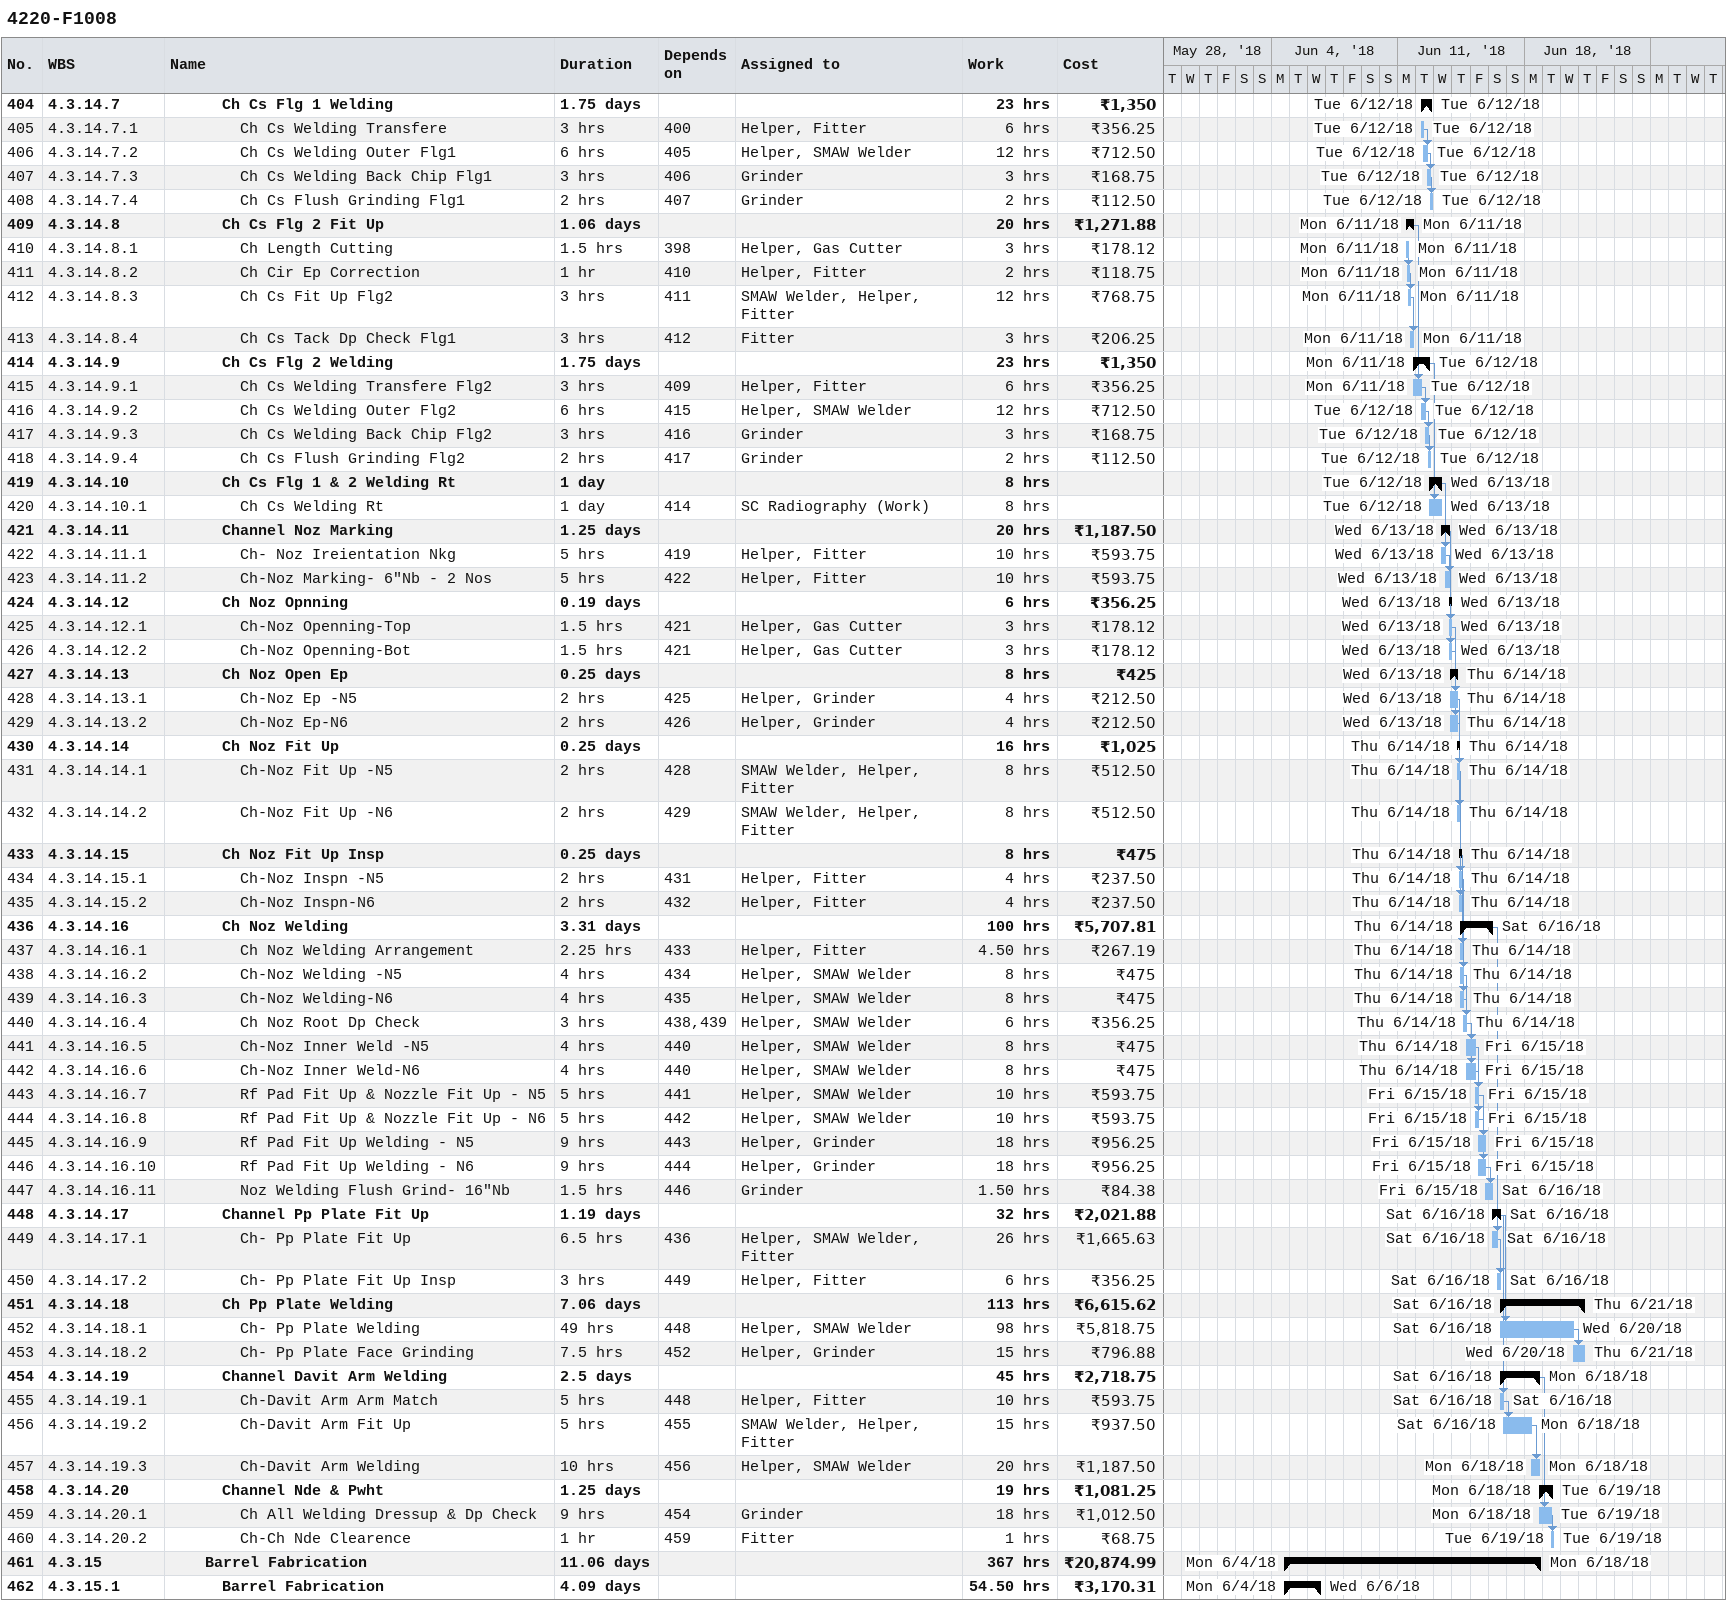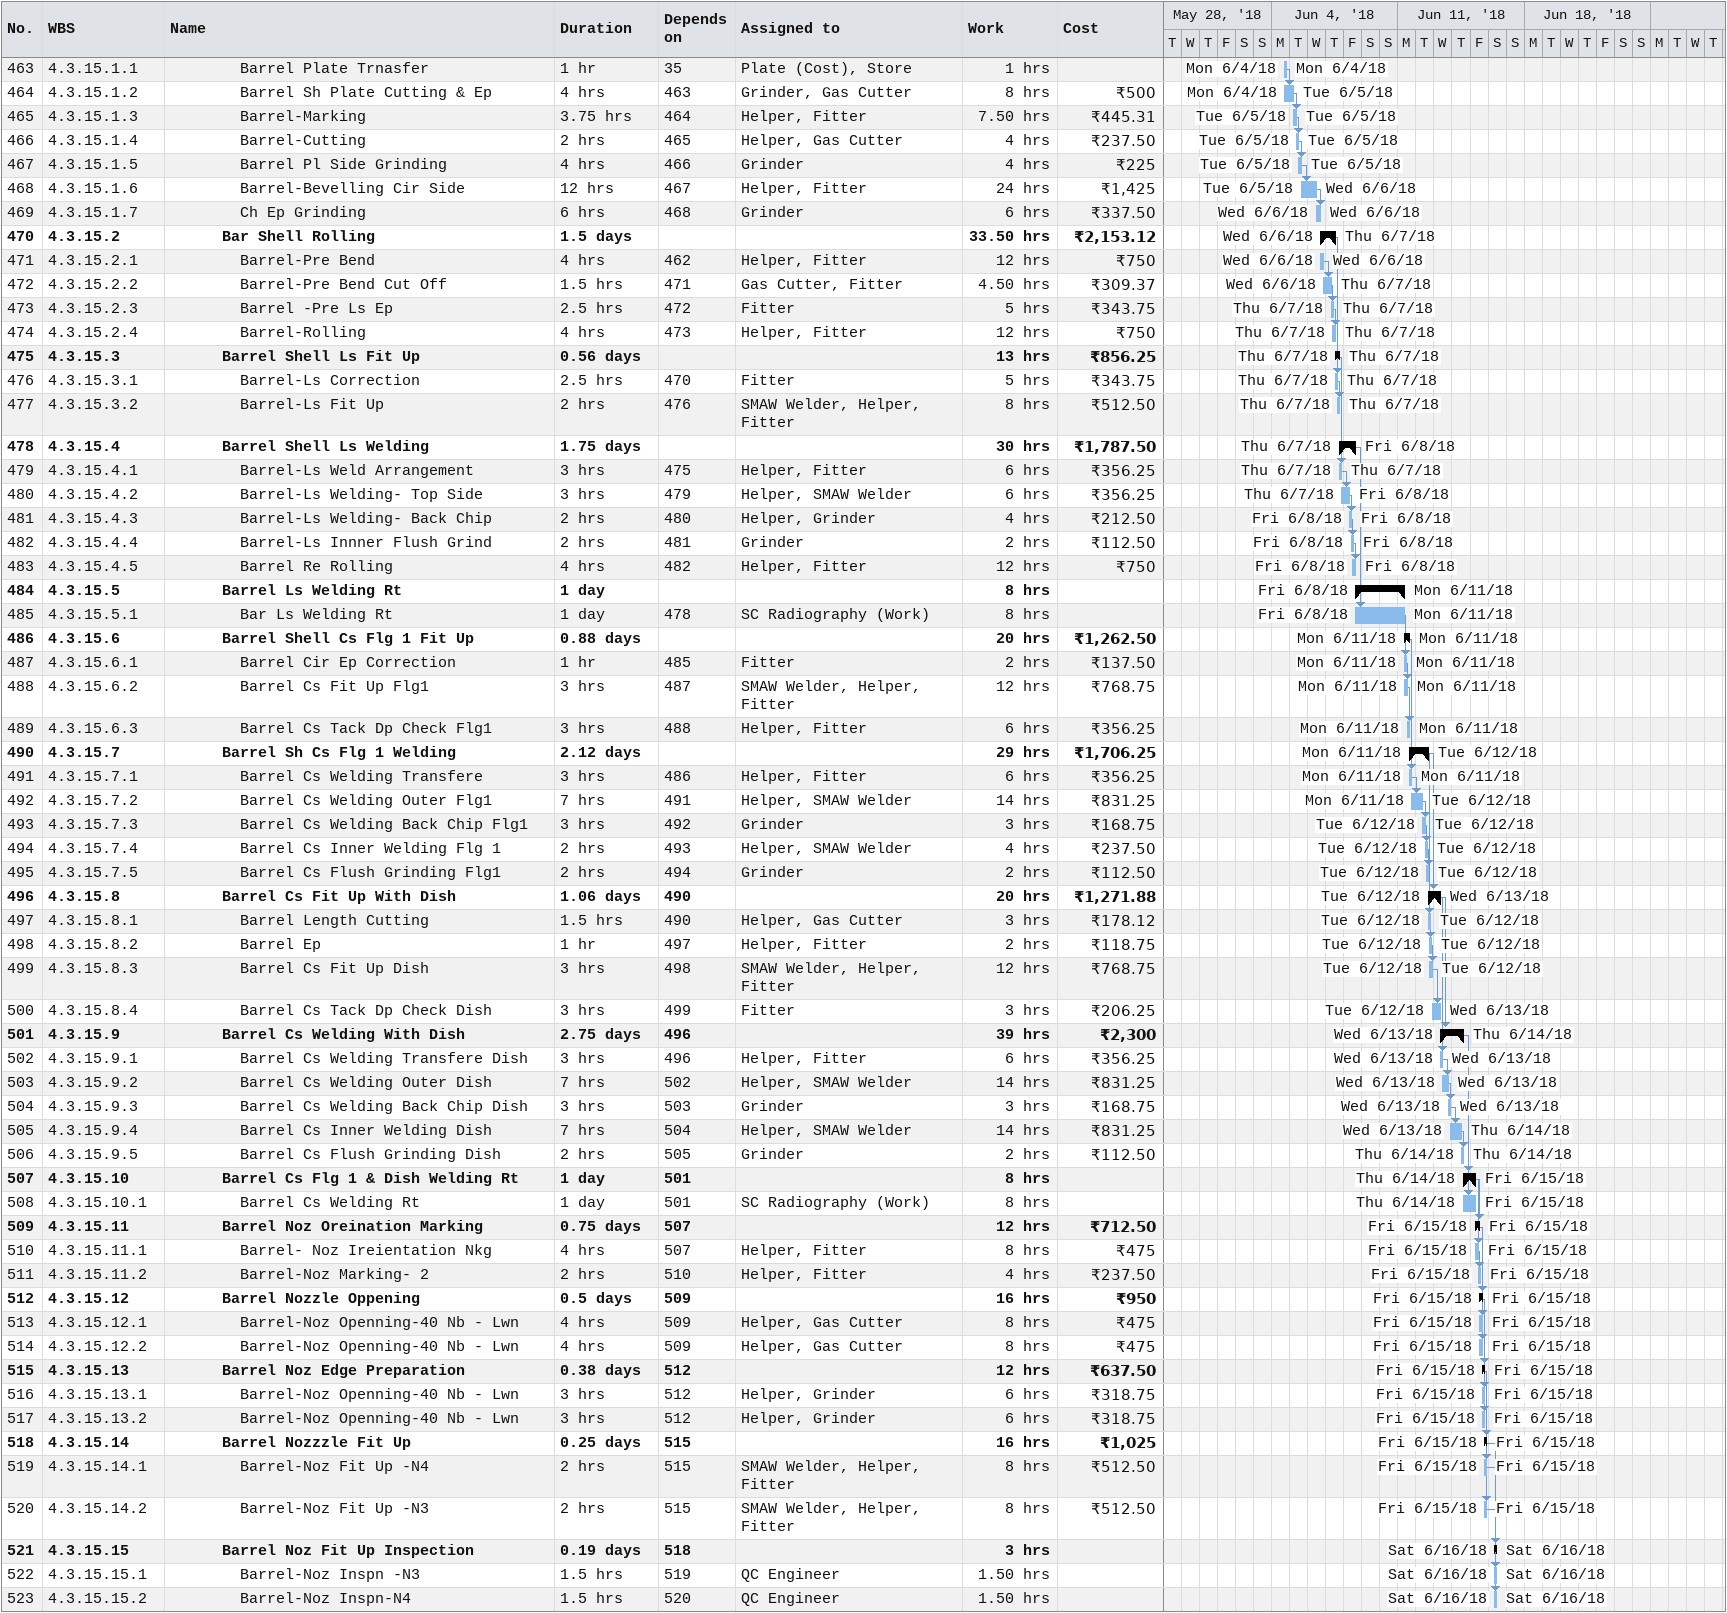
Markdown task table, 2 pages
4220-F1008

| ID | WBS | Task | Duration | Start | Finish | Predecessors | Resources | Work (h) | Cost (₹) |
|---|---|---|---|---|---|---|---|---|---|
| 404 | 4.3.14.7 | **Ch Cs Flg 1 Welding** | 1.75d | 2018-06-12 | 2018-06-12 |  |  | 23 | 1350 |
| 405 | 4.3.14.7.1 | Ch Cs Welding Transfere | 3h | 2018-06-12 | 2018-06-12 | 400 | Helper, Fitter | 6 | 356.25 |
| 406 | 4.3.14.7.2 | Ch Cs Welding Outer Flg1 | 6h | 2018-06-12 | 2018-06-12 | 405 | Helper, SMAW Welder | 12 | 712.50 |
| 407 | 4.3.14.7.3 | Ch Cs Welding Back Chip Flg1 | 3h | 2018-06-12 | 2018-06-12 | 406 | Grinder | 3 | 168.75 |
| 408 | 4.3.14.7.4 | Ch Cs Flush Grinding Flg1 | 2h | 2018-06-12 | 2018-06-12 | 407 | Grinder | 2 | 112.50 |
| 409 | 4.3.14.8 | **Ch Cs Flg 2 Fit Up** | 1.06d | 2018-06-11 | 2018-06-11 |  |  | 20 | 1271.88 |
| 410 | 4.3.14.8.1 | Ch Length Cutting | 1.5h | 2018-06-11 | 2018-06-11 | 398 | Helper, Gas Cutter | 3 | 178.12 |
| 411 | 4.3.14.8.2 | Ch Cir Ep Correction | 1h | 2018-06-11 | 2018-06-11 | 410 | Helper, Fitter | 2 | 118.75 |
| 412 | 4.3.14.8.3 | Ch Cs Fit Up Flg2 | 3h | 2018-06-11 | 2018-06-11 | 411 | SMAW Welder, Helper, Fitter | 12 | 768.75 |
| 413 | 4.3.14.8.4 | Ch Cs Tack Dp Check Flg1 | 3h | 2018-06-11 | 2018-06-11 | 412 | Fitter | 3 | 206.25 |
| 414 | 4.3.14.9 | **Ch Cs Flg 2 Welding** | 1.75d | 2018-06-11 | 2018-06-12 |  |  | 23 | 1350 |
| 415 | 4.3.14.9.1 | Ch Cs Welding Transfere Flg2 | 3h | 2018-06-11 | 2018-06-12 | 409 | Helper, Fitter | 6 | 356.25 |
| 416 | 4.3.14.9.2 | Ch Cs Welding Outer Flg2 | 6h | 2018-06-12 | 2018-06-12 | 415 | Helper, SMAW Welder | 12 | 712.50 |
| 417 | 4.3.14.9.3 | Ch Cs Welding Back Chip Flg2 | 3h | 2018-06-12 | 2018-06-12 | 416 | Grinder | 3 | 168.75 |
| 418 | 4.3.14.9.4 | Ch Cs Flush Grinding Flg2 | 2h | 2018-06-12 | 2018-06-12 | 417 | Grinder | 2 | 112.50 |
| 419 | 4.3.14.10 | **Ch Cs Flg 1 & 2 Welding Rt** | 1d | 2018-06-12 | 2018-06-13 |  |  | 8 |  |
| 420 | 4.3.14.10.1 | Ch Cs Welding Rt | 1d | 2018-06-12 | 2018-06-13 | 414 | SC Radiography (Work) | 8 |  |
| 421 | 4.3.14.11 | **Channel Noz Marking** | 1.25d | 2018-06-13 | 2018-06-13 |  |  | 20 | 1187.50 |
| 422 | 4.3.14.11.1 | Ch- Noz Ireientation Nkg | 5h | 2018-06-13 | 2018-06-13 | 419 | Helper, Fitter | 10 | 593.75 |
| 423 | 4.3.14.11.2 | Ch-Noz Marking- 6"Nb - 2 Nos | 5h | 2018-06-13 | 2018-06-13 | 422 | Helper, Fitter | 10 | 593.75 |
| 424 | 4.3.14.12 | **Ch Noz Opnning** | 0.19d | 2018-06-13 | 2018-06-13 |  |  | 6 | 356.25 |
| 425 | 4.3.14.12.1 | Ch-Noz Openning-Top | 1.5h | 2018-06-13 | 2018-06-13 | 421 | Helper, Gas Cutter | 3 | 178.12 |
| 426 | 4.3.14.12.2 | Ch-Noz Openning-Bot | 1.5h | 2018-06-13 | 2018-06-13 | 421 | Helper, Gas Cutter | 3 | 178.12 |
| 427 | 4.3.14.13 | **Ch Noz Open Ep** | 0.25d | 2018-06-13 | 2018-06-14 |  |  | 8 | 425 |
| 428 | 4.3.14.13.1 | Ch-Noz Ep -N5 | 2h | 2018-06-13 | 2018-06-14 | 425 | Helper, Grinder | 4 | 212.50 |
| 429 | 4.3.14.13.2 | Ch-Noz Ep-N6 | 2h | 2018-06-13 | 2018-06-14 | 426 | Helper, Grinder | 4 | 212.50 |
| 430 | 4.3.14.14 | **Ch Noz Fit Up** | 0.25d | 2018-06-14 | 2018-06-14 |  |  | 16 | 1025 |
| 431 | 4.3.14.14.1 | Ch-Noz Fit Up -N5 | 2h | 2018-06-14 | 2018-06-14 | 428 | SMAW Welder, Helper, Fitter | 8 | 512.50 |
| 432 | 4.3.14.14.2 | Ch-Noz Fit Up -N6 | 2h | 2018-06-14 | 2018-06-14 | 429 | SMAW Welder, Helper, Fitter | 8 | 512.50 |
| 433 | 4.3.14.15 | **Ch Noz Fit Up Insp** | 0.25d | 2018-06-14 | 2018-06-14 |  |  | 8 | 475 |
| 434 | 4.3.14.15.1 | Ch-Noz Inspn -N5 | 2h | 2018-06-14 | 2018-06-14 | 431 | Helper, Fitter | 4 | 237.50 |
| 435 | 4.3.14.15.2 | Ch-Noz Inspn-N6 | 2h | 2018-06-14 | 2018-06-14 | 432 | Helper, Fitter | 4 | 237.50 |
| 436 | 4.3.14.16 | **Ch Noz Welding** | 3.31d | 2018-06-14 | 2018-06-16 |  |  | 100 | 5707.81 |
| 437 | 4.3.14.16.1 | Ch Noz Welding Arrangement | 2.25h | 2018-06-14 | 2018-06-14 | 433 | Helper, Fitter | 4.50 | 267.19 |
| 438 | 4.3.14.16.2 | Ch-Noz Welding -N5 | 4h | 2018-06-14 | 2018-06-14 | 434 | Helper, SMAW Welder | 8 | 475 |
| 439 | 4.3.14.16.3 | Ch-Noz Welding-N6 | 4h | 2018-06-14 | 2018-06-14 | 435 | Helper, SMAW Welder | 8 | 475 |
| 440 | 4.3.14.16.4 | Ch Noz Root Dp Check | 3h | 2018-06-14 | 2018-06-14 | 438, 439 | Helper, SMAW Welder | 6 | 356.25 |
| 441 | 4.3.14.16.5 | Ch-Noz Inner Weld -N5 | 4h | 2018-06-14 | 2018-06-15 | 440 | Helper, SMAW Welder | 8 | 475 |
| 442 | 4.3.14.16.6 | Ch-Noz Inner Weld-N6 | 4h | 2018-06-14 | 2018-06-15 | 440 | Helper, SMAW Welder | 8 | 475 |
| 443 | 4.3.14.16.7 | Rf Pad Fit Up & Nozzle Fit Up - N5 | 5h | 2018-06-15 | 2018-06-15 | 441 | Helper, SMAW Welder | 10 | 593.75 |
| 444 | 4.3.14.16.8 | Rf Pad Fit Up & Nozzle Fit Up - N6 | 5h | 2018-06-15 | 2018-06-15 | 442 | Helper, SMAW Welder | 10 | 593.75 |
| 445 | 4.3.14.16.9 | Rf Pad Fit Up Welding - N5 | 9h | 2018-06-15 | 2018-06-15 | 443 | Helper, Grinder | 18 | 956.25 |
| 446 | 4.3.14.16.10 | Rf Pad Fit Up Welding - N6 | 9h | 2018-06-15 | 2018-06-15 | 444 | Helper, Grinder | 18 | 956.25 |
| 447 | 4.3.14.16.11 | Noz Welding Flush Grind- 16"Nb | 1.5h | 2018-06-15 | 2018-06-16 | 446 | Grinder | 1.50 | 84.38 |
| 448 | 4.3.14.17 | **Channel Pp Plate Fit Up** | 1.19d | 2018-06-16 | 2018-06-16 |  |  | 32 | 2021.88 |
| 449 | 4.3.14.17.1 | Ch- Pp Plate Fit Up | 6.5h | 2018-06-16 | 2018-06-16 | 436 | Helper, SMAW Welder, Fitter | 26 | 1665.63 |
| 450 | 4.3.14.17.2 | Ch- Pp Plate Fit Up Insp | 3h | 2018-06-16 | 2018-06-16 | 449 | Helper, Fitter | 6 | 356.25 |
| 451 | 4.3.14.18 | **Ch Pp Plate Welding** | 7.06d | 2018-06-16 | 2018-06-21 |  |  | 113 | 6615.62 |
| 452 | 4.3.14.18.1 | Ch- Pp Plate Welding | 49h | 2018-06-16 | 2018-06-20 | 448 | Helper, SMAW Welder | 98 | 5818.75 |
| 453 | 4.3.14.18.2 | Ch- Pp Plate Face Grinding | 7.5h | 2018-06-20 | 2018-06-21 | 452 | Helper, Grinder | 15 | 796.88 |
| 454 | 4.3.14.19 | **Channel Davit Arm Welding** | 2.5d | 2018-06-16 | 2018-06-18 |  |  | 45 | 2718.75 |
| 455 | 4.3.14.19.1 | Ch-Davit Arm Arm Match | 5h | 2018-06-16 | 2018-06-16 | 448 | Helper, Fitter | 10 | 593.75 |
| 456 | 4.3.14.19.2 | Ch-Davit Arm Fit Up | 5h | 2018-06-16 | 2018-06-18 | 455 | SMAW Welder, Helper, Fitter | 15 | 937.50 |
| 457 | 4.3.14.19.3 | Ch-Davit Arm Welding | 10h | 2018-06-18 | 2018-06-18 | 456 | Helper, SMAW Welder | 20 | 1187.50 |
| 458 | 4.3.14.20 | **Channel Nde & Pwht** | 1.25d | 2018-06-18 | 2018-06-19 |  |  | 19 | 1081.25 |
| 459 | 4.3.14.20.1 | Ch All Welding Dressup & Dp Check | 9h | 2018-06-18 | 2018-06-19 | 454 | Grinder | 18 | 1012.50 |
| 460 | 4.3.14.20.2 | Ch-Ch Nde Clearence | 1h | 2018-06-19 | 2018-06-19 | 459 | Fitter | 1 | 68.75 |
| 461 | 4.3.15 | **Barrel Fabrication** | 11.06d | 2018-06-04 | 2018-06-18 |  |  | 367 | 20874.99 |
| 462 | 4.3.15.1 | **Barrel Fabrication** | 4.09d | 2018-06-04 | 2018-06-06 |  |  | 54.50 | 3170.31 |
| 463 | 4.3.15.1.1 | Barrel Plate Trnasfer | 1h | 2018-06-04 | 2018-06-04 | 35 | Plate (Cost), Store | 1 |  |
| 464 | 4.3.15.1.2 | Barrel Sh Plate Cutting & Ep | 4h | 2018-06-04 | 2018-06-05 | 463 | Grinder, Gas Cutter | 8 | 500 |
| 465 | 4.3.15.1.3 | Barrel-Marking | 3.75h | 2018-06-05 | 2018-06-05 | 464 | Helper, Fitter | 7.50 | 445.31 |
| 466 | 4.3.15.1.4 | Barrel-Cutting | 2h | 2018-06-05 | 2018-06-05 | 465 | Helper, Gas Cutter | 4 | 237.50 |
| 467 | 4.3.15.1.5 | Barrel Pl Side Grinding | 4h | 2018-06-05 | 2018-06-05 | 466 | Grinder | 4 | 225 |
| 468 | 4.3.15.1.6 | Barrel-Bevelling Cir Side | 12h | 2018-06-05 | 2018-06-06 | 467 | Helper, Fitter | 24 | 1425 |
| 469 | 4.3.15.1.7 | Ch Ep Grinding | 6h | 2018-06-06 | 2018-06-06 | 468 | Grinder | 6 | 337.50 |
| 470 | 4.3.15.2 | **Bar Shell Rolling** | 1.5d | 2018-06-06 | 2018-06-07 |  |  | 33.50 | 2153.12 |
| 471 | 4.3.15.2.1 | Barrel-Pre Bend | 4h | 2018-06-06 | 2018-06-06 | 462 | Helper, Fitter | 12 | 750 |
| 472 | 4.3.15.2.2 | Barrel-Pre Bend Cut Off | 1.5h | 2018-06-06 | 2018-06-07 | 471 | Gas Cutter, Fitter | 4.50 | 309.37 |
| 473 | 4.3.15.2.3 | Barrel -Pre Ls Ep | 2.5h | 2018-06-07 | 2018-06-07 | 472 | Fitter | 5 | 343.75 |
| 474 | 4.3.15.2.4 | Barrel-Rolling | 4h | 2018-06-07 | 2018-06-07 | 473 | Helper, Fitter | 12 | 750 |
| 475 | 4.3.15.3 | **Barrel Shell Ls Fit Up** | 0.56d | 2018-06-07 | 2018-06-07 |  |  | 13 | 856.25 |
| 476 | 4.3.15.3.1 | Barrel-Ls Correction | 2.5h | 2018-06-07 | 2018-06-07 | 470 | Fitter | 5 | 343.75 |
| 477 | 4.3.15.3.2 | Barrel-Ls Fit Up | 2h | 2018-06-07 | 2018-06-07 | 476 | SMAW Welder, Helper, Fitter | 8 | 512.50 |
| 478 | 4.3.15.4 | **Barrel Shell Ls Welding** | 1.75d | 2018-06-07 | 2018-06-08 |  |  | 30 | 1787.50 |
| 479 | 4.3.15.4.1 | Barrel-Ls Weld Arrangement | 3h | 2018-06-07 | 2018-06-07 | 475 | Helper, Fitter | 6 | 356.25 |
| 480 | 4.3.15.4.2 | Barrel-Ls Welding- Top Side | 3h | 2018-06-07 | 2018-06-08 | 479 | Helper, SMAW Welder | 6 | 356.25 |
| 481 | 4.3.15.4.3 | Barrel-Ls Welding- Back Chip | 2h | 2018-06-08 | 2018-06-08 | 480 | Helper, Grinder | 4 | 212.50 |
| 482 | 4.3.15.4.4 | Barrel-Ls Innner Flush Grind | 2h | 2018-06-08 | 2018-06-08 | 481 | Grinder | 2 | 112.50 |
| 483 | 4.3.15.4.5 | Barrel Re Rolling | 4h | 2018-06-08 | 2018-06-08 | 482 | Helper, Fitter | 12 | 750 |
| 484 | 4.3.15.5 | **Barrel Ls Welding Rt** | 1d | 2018-06-08 | 2018-06-11 |  |  | 8 |  |
| 485 | 4.3.15.5.1 | Bar Ls Welding Rt | 1d | 2018-06-08 | 2018-06-11 | 478 | SC Radiography (Work) | 8 |  |
| 486 | 4.3.15.6 | **Barrel Shell Cs Flg 1 Fit Up** | 0.88d | 2018-06-11 | 2018-06-11 |  |  | 20 | 1262.50 |
| 487 | 4.3.15.6.1 | Barrel Cir Ep Correction | 1h | 2018-06-11 | 2018-06-11 | 485 | Fitter | 2 | 137.50 |
| 488 | 4.3.15.6.2 | Barrel Cs Fit Up Flg1 | 3h | 2018-06-11 | 2018-06-11 | 487 | SMAW Welder, Helper, Fitter | 12 | 768.75 |
| 489 | 4.3.15.6.3 | Barrel Cs Tack Dp Check Flg1 | 3h | 2018-06-11 | 2018-06-11 | 488 | Helper, Fitter | 6 | 356.25 |
| 490 | 4.3.15.7 | **Barrel Sh Cs Flg 1 Welding** | 2.12d | 2018-06-11 | 2018-06-12 |  |  | 29 | 1706.25 |
| 491 | 4.3.15.7.1 | Barrel Cs Welding Transfere | 3h | 2018-06-11 | 2018-06-11 | 486 | Helper, Fitter | 6 | 356.25 |
| 492 | 4.3.15.7.2 | Barrel Cs Welding Outer Flg1 | 7h | 2018-06-11 | 2018-06-12 | 491 | Helper, SMAW Welder | 14 | 831.25 |
| 493 | 4.3.15.7.3 | Barrel Cs Welding Back Chip Flg1 | 3h | 2018-06-12 | 2018-06-12 | 492 | Grinder | 3 | 168.75 |
| 494 | 4.3.15.7.4 | Barrel Cs Inner Welding Flg 1 | 2h | 2018-06-12 | 2018-06-12 | 493 | Helper, SMAW Welder | 4 | 237.50 |
| 495 | 4.3.15.7.5 | Barrel Cs Flush Grinding Flg1 | 2h | 2018-06-12 | 2018-06-12 | 494 | Grinder | 2 | 112.50 |
| 496 | 4.3.15.8 | **Barrel Cs Fit Up With Dish** | 1.06d | 2018-06-12 | 2018-06-13 | 490 |  | 20 | 1271.88 |
| 497 | 4.3.15.8.1 | Barrel Length Cutting | 1.5h | 2018-06-12 | 2018-06-12 | 490 | Helper, Gas Cutter | 3 | 178.12 |
| 498 | 4.3.15.8.2 | Barrel Ep | 1h | 2018-06-12 | 2018-06-12 | 497 | Helper, Fitter | 2 | 118.75 |
| 499 | 4.3.15.8.3 | Barrel Cs Fit Up Dish | 3h | 2018-06-12 | 2018-06-12 | 498 | SMAW Welder, Helper, Fitter | 12 | 768.75 |
| 500 | 4.3.15.8.4 | Barrel Cs Tack Dp Check Dish | 3h | 2018-06-12 | 2018-06-13 | 499 | Fitter | 3 | 206.25 |
| 501 | 4.3.15.9 | **Barrel Cs Welding With Dish** | 2.75d | 2018-06-13 | 2018-06-14 | 496 |  | 39 | 2300 |
| 502 | 4.3.15.9.1 | Barrel Cs Welding Transfere Dish | 3h | 2018-06-13 | 2018-06-13 | 496 | Helper, Fitter | 6 | 356.25 |
| 503 | 4.3.15.9.2 | Barrel Cs Welding Outer Dish | 7h | 2018-06-13 | 2018-06-13 | 502 | Helper, SMAW Welder | 14 | 831.25 |
| 504 | 4.3.15.9.3 | Barrel Cs Welding Back Chip Dish | 3h | 2018-06-13 | 2018-06-13 | 503 | Grinder | 3 | 168.75 |
| 505 | 4.3.15.9.4 | Barrel Cs Inner Welding Dish | 7h | 2018-06-13 | 2018-06-14 | 504 | Helper, SMAW Welder | 14 | 831.25 |
| 506 | 4.3.15.9.5 | Barrel Cs Flush Grinding Dish | 2h | 2018-06-14 | 2018-06-14 | 505 | Grinder | 2 | 112.50 |
| 507 | 4.3.15.10 | **Barrel Cs Flg 1 & Dish Welding Rt** | 1d | 2018-06-14 | 2018-06-15 | 501 |  | 8 |  |
| 508 | 4.3.15.10.1 | Barrel Cs Welding Rt | 1d | 2018-06-14 | 2018-06-15 | 501 | SC Radiography (Work) | 8 |  |
| 509 | 4.3.15.11 | **Barrel Noz Oreination Marking** | 0.75d | 2018-06-15 | 2018-06-15 | 507 |  | 12 | 712.50 |
| 510 | 4.3.15.11.1 | Barrel- Noz Ireientation Nkg | 4h | 2018-06-15 | 2018-06-15 | 507 | Helper, Fitter | 8 | 475 |
| 511 | 4.3.15.11.2 | Barrel-Noz Marking- 2 | 2h | 2018-06-15 | 2018-06-15 | 510 | Helper, Fitter | 4 | 237.50 |
| 512 | 4.3.15.12 | **Barrel Nozzle Oppening** | 0.5d | 2018-06-15 | 2018-06-15 | 509 |  | 16 | 950 |
| 513 | 4.3.15.12.1 | Barrel-Noz Openning-40 Nb - Lwn | 4h | 2018-06-15 | 2018-06-15 | 509 | Helper, Gas Cutter | 8 | 475 |
| 514 | 4.3.15.12.2 | Barrel-Noz Openning-40 Nb - Lwn | 4h | 2018-06-15 | 2018-06-15 | 509 | Helper, Gas Cutter | 8 | 475 |
| 515 | 4.3.15.13 | **Barrel Noz Edge Preparation** | 0.38d | 2018-06-15 | 2018-06-15 | 512 |  | 12 | 637.50 |
| 516 | 4.3.15.13.1 | Barrel-Noz Openning-40 Nb - Lwn | 3h | 2018-06-15 | 2018-06-15 | 512 | Helper, Grinder | 6 | 318.75 |
| 517 | 4.3.15.13.2 | Barrel-Noz Openning-40 Nb - Lwn | 3h | 2018-06-15 | 2018-06-15 | 512 | Helper, Grinder | 6 | 318.75 |
| 518 | 4.3.15.14 | **Barrel Nozzzle Fit Up** | 0.25d | 2018-06-15 | 2018-06-15 | 515 |  | 16 | 1025 |
| 519 | 4.3.15.14.1 | Barrel-Noz Fit Up -N4 | 2h | 2018-06-15 | 2018-06-15 | 515 | SMAW Welder, Helper, Fitter | 8 | 512.50 |
| 520 | 4.3.15.14.2 | Barrel-Noz Fit Up -N3 | 2h | 2018-06-15 | 2018-06-15 | 515 | SMAW Welder, Helper, Fitter | 8 | 512.50 |
| 521 | 4.3.15.15 | **Barrel Noz Fit Up Inspection** | 0.19d | 2018-06-16 | 2018-06-16 | 518 |  | 3 |  |
| 522 | 4.3.15.15.1 | Barrel-Noz Inspn -N3 | 1.5h | 2018-06-16 | 2018-06-16 | 519 | QC Engineer | 1.50 |  |
| 523 | 4.3.15.15.2 | Barrel-Noz Inspn-N4 | 1.5h | 2018-06-16 | 2018-06-16 | 520 | QC Engineer | 1.50 |  |
